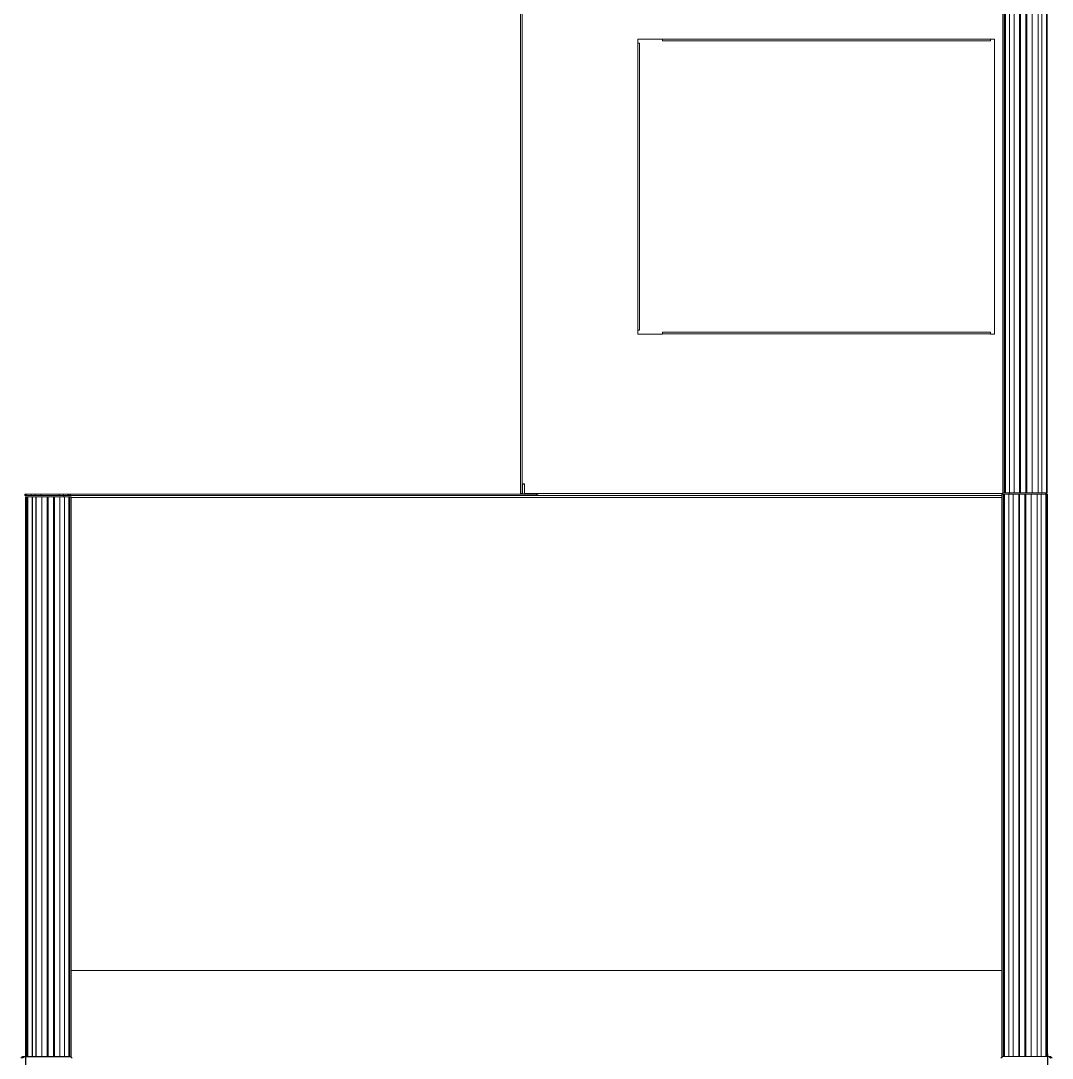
# Model space of a CAD drawing. Header units: inches. Extents: x 148614 to 294443, y 4730 to 138360.
# Drawn here: x 213057 to 214097, y 104551 to 105597 of the extents above; entities that cross this region are included whole.
import ezdxf

# ---------------------------------------------------------------- set-up
doc = ezdxf.new("R2010")
doc.units = ezdxf.units.IN
doc.header["$MEASUREMENT"] = 0
for name, color, linetype, lineweight in [('01-PDA MEP', 7, 'Continuous', 15), ('Aristas tangentes visibles(Kider)', 7, 'Continuous', 5), ('Aristas visibles(Kider)', 7, 'Continuous', 5), ('STR', 32, 'Continuous', 25)]:
    doc.layers.add(name, color=color, linetype=linetype, lineweight=lineweight)
doc.layers.add('DIM', color=7, linetype='Continuous')

# ---------------------------------------------------------------- blocks, each defined once
blk = doc.blocks.new('xk19')
for p, q in [((-169.675, 299.8401), (-169.6775, 299.8401)), ((-169.1848, 299.8271), (-169.1848, 299.2628)), ((-169.181, 299.8271), (-169.181, 299.2628)), ((-169.1763, 299.8271), (-169.1763, 299.2628)), ((-169.1763, 299.8271), (-169.1763, 299.2628)), ((-169.1755, 299.8271), (-169.1755, 299.2628)), ((-169.1745, 299.8271), (-169.1745, 299.2628)), ((-169.1715, 299.2628), (-169.2197, 299.2628)), ((-169.1715, 299.2628), (-169.1696, 299.261))]:
    blk.add_line(p, q)
at = {"flags": 128}
blk.add_lwpolyline([(-169.1729, 299.2626), (-169.1729, 299.2626), (-169.1728, 299.2625), (-169.1728, 299.2625), (-169.1727, 299.2624), (-169.1726, 299.2623), (-169.1724, 299.2621), (-169.1722, 299.2619), (-169.1717, 299.2615), (-169.1712, 299.261)], dxfattribs=at)
at = {"layer": 'Aristas tangentes visibles(Kider)'}
for p, q in [((-170.2046, 299.8309), (-170.2046, 300.9912)), ((-170.2039, 299.8309), (-170.2039, 300.9912)), ((-170.1992, 299.8309), (-170.1992, 300.9912)), ((-170.1954, 299.8309), (-170.1954, 300.9912)), ((-170.1666, 299.8309), (-170.1666, 300.9912)), ((-170.1611, 299.8309), (-170.1611, 300.9912)), ((-170.1598, 299.8309), (-170.1598, 300.9912)), ((-169.6752, 299.8401), (-169.6752, 300.3386)), ((-170.1474, 300.2882), (-169.8166, 300.2882)), ((-169.7919, 300.2844), (-169.7919, 299.995)), ((-169.8166, 299.9912), (-170.1474, 299.9912)), ((-169.6756, 299.8401), (-169.6756, 299.8298)), ((-170.2037, 299.2628), (-170.2037, 299.8309)), ((-170.203, 299.2628), (-170.203, 299.8309)), ((-170.1983, 299.2628), (-170.1983, 299.8295)), ((-170.1945, 299.2628), (-170.1945, 299.8295)), ((-170.1657, 299.2628), (-170.1657, 299.8295)), ((-170.1602, 299.2628), (-170.1602, 299.8295)), ((-170.1597, 299.8304), (-169.6775, 299.8304)), ((-170.1589, 299.2621), (-170.1589, 299.8295)), ((-169.6899, 299.8284), (-169.6899, 299.8295)), ((-169.2198, 299.8284), (-169.2198, 299.8295)), ((-169.2196, 299.8284), (-169.2196, 299.8295)), ((-169.2182, 299.8284), (-169.2182, 299.8295)), ((-169.2128, 299.8284), (-169.2128, 299.8295)), ((-169.184, 299.8284), (-169.184, 299.8295)), ((-169.1802, 299.8284), (-169.1802, 299.8295)), ((-169.1755, 299.8284), (-169.1755, 299.8295)), ((-169.1747, 299.8284), (-169.1747, 299.8295)), ((-169.2205, 299.8264), (-170.1588, 299.8264)), ((-169.2204, 299.8271), (-169.2204, 299.2621)), ((-169.2191, 299.8271), (-169.2191, 299.2628)), ((-169.2136, 299.8271), (-169.2136, 299.2628))]:
    blk.add_line(p, q, dxfattribs=at)
at = {"layer": 'Aristas visibles(Kider)'}
for p, q in [((-170.2039, 299.8309), (-170.2039, 300.9912)), ((-170.1893, 299.8309), (-170.1893, 300.9912)), ((-170.1839, 299.8309), (-170.1839, 300.9912)), ((-170.183, 299.8309), (-170.183, 300.9912)), ((-170.1776, 299.8309), (-170.1776, 300.9912)), ((-170.1767, 299.8309), (-170.1767, 300.9912)), ((-170.1712, 299.8309), (-170.1712, 300.9912)), ((-170.1623, 299.8309), (-170.1623, 300.9912)), ((-170.1614, 299.8309), (-170.1614, 300.9912)), ((-170.1597, 299.8309), (-170.1597, 300.9912)), ((-169.6736, 300.339), (-169.6736, 299.8432)), ((-170.1514, 299.991), (-170.1514, 300.2884)), ((-170.1514, 300.2884), (-170.1474, 300.2884)), ((-170.1474, 300.2884), (-170.1474, 300.2882)), ((-170.1474, 300.2865), (-170.1474, 300.2882)), ((-169.8166, 300.2865), (-170.1474, 300.2865)), ((-169.8166, 300.2884), (-169.7917, 300.2884)), ((-169.8166, 300.2882), (-169.8166, 300.2884)), ((-169.8166, 300.2882), (-169.8166, 300.2865)), ((-169.7936, 300.2844), (-169.7919, 300.2844)), ((-169.7936, 299.995), (-169.7936, 300.2844)), ((-169.7917, 300.2844), (-169.7919, 300.2844)), ((-169.7917, 300.2884), (-169.7917, 300.2844)), ((-170.1474, 299.991), (-170.1514, 299.991)), ((-170.1474, 299.9929), (-169.8166, 299.9929)), ((-170.1474, 299.9912), (-170.1474, 299.9929)), ((-170.1474, 299.9912), (-170.1474, 299.991)), ((-169.8166, 299.9929), (-169.8166, 299.9912)), ((-169.8166, 299.991), (-169.8166, 299.9912)), ((-169.7917, 299.991), (-169.8166, 299.991)), ((-169.7919, 299.995), (-169.7936, 299.995)), ((-169.7919, 299.995), (-169.7917, 299.995)), ((-169.7917, 299.995), (-169.7917, 299.991)), ((-169.6775, 299.8401), (-169.6775, 299.8304)), ((-169.675, 299.8401), (-169.675, 299.8304)), ((-169.6736, 299.8432), (-169.6736, 299.8298)), ((-169.6736, 299.8304), (-169.6736, 299.8401)), ((-170.2048, 299.8295), (-170.2037, 299.8295)), ((-170.2048, 299.2628), (-170.2048, 299.8295)), ((-170.2039, 299.8309), (-170.2046, 299.8309)), ((-170.1992, 299.8309), (-170.2039, 299.8309)), ((-170.2039, 299.8309), (-170.2039, 299.8309)), ((-170.2037, 299.8295), (-170.203, 299.8295)), ((-170.203, 299.2628), (-170.203, 299.8309)), ((-170.203, 299.8295), (-170.1983, 299.8295)), ((-170.203, 299.8295), (-170.203, 299.8295)), ((-170.1954, 299.8309), (-170.1992, 299.8309)), ((-170.1983, 299.8295), (-170.1945, 299.8295)), ((-170.1893, 299.8309), (-170.1954, 299.8309)), ((-170.1945, 299.8295), (-170.1884, 299.8295)), ((-170.1893, 299.8309), (-170.1839, 299.8309)), ((-170.1884, 299.8295), (-170.183, 299.8295)), ((-170.1884, 299.2628), (-170.1884, 299.8295)), ((-170.1839, 299.8309), (-170.183, 299.8309)), ((-170.183, 299.8309), (-170.1776, 299.8309)), ((-170.183, 299.8295), (-170.1821, 299.8295)), ((-170.183, 299.2628), (-170.183, 299.8295)), ((-170.1821, 299.8295), (-170.1767, 299.8295)), ((-170.1821, 299.2628), (-170.1821, 299.8295)), ((-170.1776, 299.8309), (-170.1767, 299.8309)), ((-170.1767, 299.8309), (-170.1712, 299.8309)), ((-170.1767, 299.8295), (-170.1758, 299.8295)), ((-170.1767, 299.2628), (-170.1767, 299.8295)), ((-170.1758, 299.8295), (-170.1703, 299.8295)), ((-170.1758, 299.2628), (-170.1758, 299.8295)), ((-170.1666, 299.8309), (-170.1712, 299.8309)), ((-170.1703, 299.2628), (-170.1703, 299.8295)), ((-170.1703, 299.8295), (-170.1657, 299.8295)), ((-170.1623, 299.8309), (-170.1666, 299.8309)), ((-170.1662, 299.8295), (-170.1662, 299.8309)), ((-170.1662, 299.8309), (-170.1662, 299.8298)), ((-170.1662, 299.8298), (-170.1662, 299.8298)), ((-170.1662, 299.8298), (-170.1662, 299.8295)), ((-170.1657, 299.8295), (-170.1614, 299.8295)), ((-170.1623, 299.8309), (-170.1614, 299.8309)), ((-170.1614, 299.8309), (-170.1611, 299.8309)), ((-170.1605, 299.8295), (-170.1614, 299.8295)), ((-170.1614, 299.2628), (-170.1614, 299.8295)), ((-170.1611, 299.8309), (-170.1598, 299.8309)), ((-170.1602, 299.8295), (-170.1605, 299.8295)), ((-170.1605, 299.2628), (-170.1605, 299.8295)), ((-170.1589, 299.8295), (-170.1602, 299.8295)), ((-170.1597, 299.8309), (-170.1598, 299.8309)), ((-170.1589, 299.8295), (-170.1588, 299.8295)), ((-170.1588, 299.262), (-170.1588, 299.8295)), ((-169.6912, 299.8295), (-169.6899, 299.8295)), ((-169.2198, 299.8295), (-169.6899, 299.8295)), ((-169.6775, 299.8304), (-169.6775, 299.8295)), ((-169.6756, 299.8298), (-169.6775, 299.8298)), ((-169.675, 299.8304), (-169.6736, 299.8304)), ((-169.6737, 299.8298), (-169.6736, 299.8298)), ((-169.6736, 299.8298), (-169.6736, 299.8295)), ((-169.2197, 299.8295), (-169.2198, 299.8295)), ((-169.2197, 299.8295), (-169.2196, 299.8295)), ((-169.2197, 299.8284), (-169.2197, 299.8295)), ((-169.2182, 299.8295), (-169.2196, 299.8295)), ((-169.218, 299.8295), (-169.2182, 299.8295)), ((-169.218, 299.8284), (-169.218, 299.8295)), ((-169.2171, 299.8295), (-169.218, 299.8295)), ((-169.2171, 299.8284), (-169.2171, 299.8295)), ((-169.2171, 299.8295), (-169.2128, 299.8295)), ((-169.2128, 299.8295), (-169.2082, 299.8295)), ((-169.2082, 299.8284), (-169.2082, 299.8295)), ((-169.2082, 299.8295), (-169.19, 299.8295)), ((-169.19, 299.8284), (-169.19, 299.8295)), ((-169.19, 299.8295), (-169.184, 299.8295)), ((-169.184, 299.8295), (-169.1802, 299.8295)), ((-169.1802, 299.8295), (-169.1755, 299.8295)), ((-169.1755, 299.8295), (-169.1754, 299.8295)), ((-169.1754, 299.8295), (-169.1747, 299.8295)), ((-169.1754, 299.8284), (-169.1754, 299.8295)), ((-169.1747, 299.8295), (-169.1737, 299.8295)), ((-169.1737, 299.8284), (-169.1737, 299.8295)), ((-170.1588, 299.8284), (-169.2198, 299.8284)), ((-169.6917, 299.8284), (-169.6917, 299.8285)), ((-169.2205, 299.8271), (-169.2204, 299.8271)), ((-169.2205, 299.8264), (-169.2205, 299.262)), ((-169.2191, 299.8271), (-169.2204, 299.8271)), ((-169.2196, 299.8284), (-169.2197, 299.8284)), ((-169.2196, 299.8284), (-169.2182, 299.8284)), ((-169.2188, 299.8271), (-169.2191, 299.8271)), ((-169.2188, 299.8271), (-169.2188, 299.2628)), ((-169.2179, 299.8271), (-169.2188, 299.8271)), ((-169.2182, 299.8284), (-169.218, 299.8284)), ((-169.218, 299.8284), (-169.2171, 299.8284)), ((-169.2179, 299.8271), (-169.2179, 299.2628)), ((-169.2179, 299.8271), (-169.2136, 299.8271)), ((-169.2128, 299.8284), (-169.2171, 299.8284)), ((-169.2136, 299.8271), (-169.209, 299.8271)), ((-169.2131, 299.8284), (-169.2131, 299.8271)), ((-169.2131, 299.8284), (-169.2131, 299.8273)), ((-169.2131, 299.8273), (-169.2131, 299.8273)), ((-169.2131, 299.8271), (-169.2131, 299.8273)), ((-169.2082, 299.8284), (-169.2128, 299.8284)), ((-169.209, 299.8271), (-169.209, 299.2628)), ((-169.2035, 299.8271), (-169.209, 299.8271)), ((-169.19, 299.8284), (-169.2082, 299.8284)), ((-169.2035, 299.8271), (-169.2035, 299.2628)), ((-169.2026, 299.8271), (-169.2035, 299.8271)), ((-169.2026, 299.8271), (-169.2026, 299.2628)), ((-169.1972, 299.8271), (-169.2026, 299.8271)), ((-169.1972, 299.8271), (-169.1972, 299.2628)), ((-169.1963, 299.8271), (-169.1972, 299.8271)), ((-169.1963, 299.8271), (-169.1963, 299.2628)), ((-169.1908, 299.8271), (-169.1963, 299.8271)), ((-169.1908, 299.8271), (-169.1908, 299.2628)), ((-169.1908, 299.8271), (-169.1848, 299.8271)), ((-169.184, 299.8284), (-169.19, 299.8284)), ((-169.1848, 299.8271), (-169.181, 299.8271)), ((-169.1802, 299.8284), (-169.184, 299.8284)), ((-169.181, 299.8271), (-169.1763, 299.8271)), ((-169.1755, 299.8284), (-169.1802, 299.8284)), ((-169.1763, 299.8271), (-169.1763, 299.8271)), ((-169.1763, 299.8271), (-169.1755, 299.8271)), ((-169.1754, 299.8284), (-169.1755, 299.8284)), ((-169.1755, 299.8271), (-169.1745, 299.8271)), ((-169.1747, 299.8284), (-169.1754, 299.8284)), ((-169.1737, 299.8284), (-169.1747, 299.8284)), ((-169.2205, 299.3494), (-170.1589, 299.3494)), ((-170.2096, 299.261), (-170.2078, 299.2628)), ((-170.2078, 299.2628), (-170.1596, 299.2628)), ((-170.1578, 299.261), (-170.1596, 299.2628)), ((-169.2215, 299.261), (-169.2197, 299.2628))]:
    blk.add_line(p, q, dxfattribs=at)
at = {"layer": 'Aristas visibles(Kider)', "flags": 128}
blk.add_lwpolyline([(-170.208, 299.261), (-170.2076, 299.2615), (-170.2071, 299.2619), (-170.2068, 299.2621), (-170.2067, 299.2623), (-170.2066, 299.2624), (-170.2065, 299.2625), (-170.2065, 299.2625), (-170.2064, 299.2626), (-170.2064, 299.2626)], dxfattribs=at)
at = {"layer": 'Aristas visibles(Kider)'}
for radius, start in [(0.000601, 270), (0.00196, 333.561)]:
    blk.add_arc((-169.6756, 299.8304), radius, start, 359.9999, dxfattribs=at)
at = {"layer": 'DIM'}
for p, q in [((-170.2048, 299.2653), (-170.2048, 299.0935)), ((-169.1745, 299.2628), (-169.1745, 299.0935))]:
    blk.add_line(p, q, dxfattribs=at)
blk = doc.blocks.new('gr flr')
at = {"layer": 'STR', "lineweight": 5, "xscale": -1000, "yscale": 1000, "zscale": 1000.000000000034}
blk.add_blockref('xk19', (2143945.3, -3550542.1), dxfattribs=at)

msp = doc.modelspace()

# ---------------------------------------------------------------- block references
at = {"layer": '01-PDA MEP'}
msp.add_blockref('gr flr', (-2100057.9, 3355832.3), dxfattribs=at)

doc.saveas('drawing.dxf')
